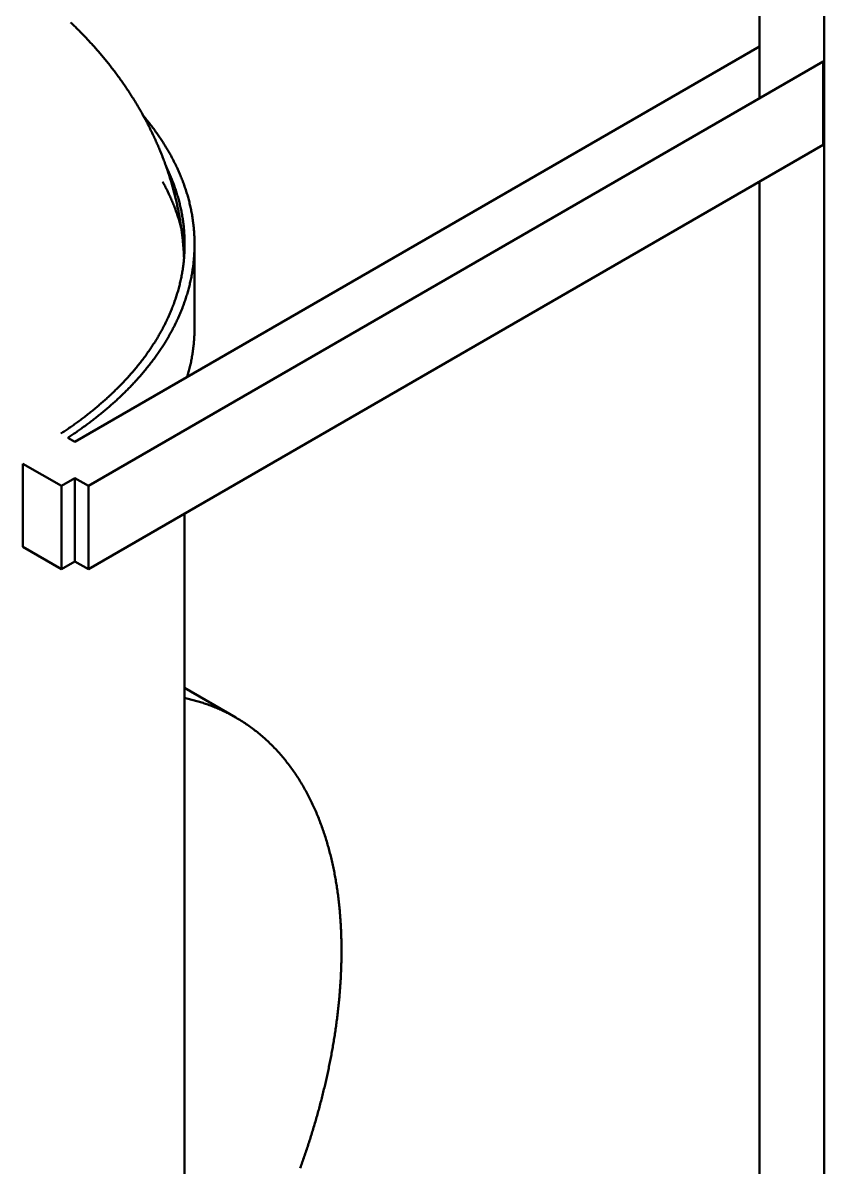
# Model space of a CAD drawing. Header units: millimetres. Extents: x 0 to 594, y 0 to 420.
# Drawn here: x 487.65 to 519.11, y 241.69 to 286.59 of the extents above; entities that cross this region are included whole.
import ezdxf

# ---------------------------------------------------------------- set-up
doc = ezdxf.new("R2010")
doc.units = ezdxf.units.MM
doc.layers.add('01-VISIBLE', color=7, linetype='CONTINUOUS', lineweight=50)

msp = doc.modelspace()

# ---------------------------------------------------------------- linework, layer by layer
at = {"layer": '01-VISIBLE'}
for p, q in [((516.568, 283.628), (516.568, 303.027)), ((519.108, 239.068), (519.108, 303.027)), ((489.696, 270.154), (516.568, 285.669)), ((490.226, 268.419), (519.076, 285.076)), ((519.076, 281.81), (519.076, 285.076)), ((490.226, 265.153), (519.076, 281.81)), ((516.568, 239.635), (516.568, 280.362)), ((494.393, 274.645), (494.393, 277.911)), ((489.42, 270.313), (489.696, 270.154)), ((487.652, 269.293), (489.165, 268.419)), ((487.652, 266.027), (487.652, 269.293)), ((489.165, 268.419), (489.696, 268.726)), ((489.696, 265.46), (489.696, 268.726)), ((489.696, 268.726), (490.226, 268.419)), ((489.165, 265.153), (489.165, 268.419)), ((490.226, 265.153), (490.226, 268.419)), ((493.993, 233.558), (493.993, 267.328)), ((487.652, 266.027), (489.165, 265.153)), ((489.165, 265.153), (489.696, 265.46)), ((489.696, 265.46), (490.226, 265.153)), ((496.019, 259.33), (493.993, 260.5))]:
    msp.add_line(p, q, dxfattribs=at)
for points in [[(493.981, 277.375), (493.978, 277.427), (493.976, 277.478), (493.973, 277.53), (493.97, 277.581), (493.966, 277.632), (493.963, 277.684), (493.959, 277.735), (493.955, 277.787), (493.951, 277.838), (493.947, 277.889), (493.942, 277.941), (493.937, 277.992), (493.932, 278.043), (493.927, 278.094), (493.921, 278.146), (493.916, 278.197), (493.91, 278.248), (493.904, 278.299), (493.897, 278.35), (493.891, 278.401), (493.884, 278.452), (493.877, 278.504), (493.87, 278.555), (493.862, 278.606), (493.855, 278.656), (493.847, 278.707), (493.839, 278.758), (493.831, 278.809), (493.822, 278.86), (493.813, 278.911), (493.805, 278.962), (493.795, 279.012), (493.786, 279.063), (493.777, 279.114), (493.767, 279.164), (493.757, 279.215), (493.747, 279.265), (493.736, 279.316), (493.726, 279.366), (493.715, 279.416), (493.704, 279.467), (493.693, 279.517), (493.681, 279.567), (493.669, 279.617), (493.658, 279.668), (493.646, 279.718), (493.633, 279.768), (493.621, 279.818), (493.608, 279.868), (493.595, 279.918), (493.582, 279.967), (493.569, 280.017), (493.555, 280.067), (493.542, 280.117), (493.528, 280.166), (493.514, 280.216), (493.499, 280.265), (493.485, 280.315), (493.47, 280.364), (493.455, 280.413), (493.44, 280.463), (493.425, 280.512), (493.409, 280.561), (493.394, 280.61), (493.378, 280.659), (493.362, 280.708), (493.345, 280.757), (493.329, 280.806), (493.312, 280.855), (493.295, 280.903), (493.278, 280.952), (493.261, 281), (493.244, 281.049), (493.226, 281.097), (493.208, 281.146), (493.19, 281.194), (493.172, 281.242), (493.153, 281.29), (493.135, 281.338), (493.116, 281.386), (493.097, 281.434), (493.078, 281.482), (493.058, 281.53), (493.039, 281.577), (493.019, 281.625), (492.999, 281.672), (492.979, 281.72), (492.959, 281.767), (492.938, 281.814), (492.918, 281.862), (492.897, 281.909), (492.876, 281.956), (492.855, 282.003), (492.833, 282.05), (492.812, 282.096), (492.79, 282.143), (492.768, 282.19), (492.746, 282.236), (492.724, 282.283), (492.701, 282.329), (492.678, 282.375), (492.656, 282.422), (492.633, 282.468), (492.609, 282.514), (492.586, 282.56), (492.563, 282.606), (492.539, 282.651), (492.515, 282.697), (492.491, 282.743), (492.467, 282.788), (492.443, 282.833), (492.418, 282.879), (492.393, 282.924), (492.368, 282.969), (492.343, 283.014), (492.318, 283.059), (492.293, 283.104), (492.267, 283.149), (492.242, 283.193), (492.216, 283.238), (492.19, 283.282), (492.164, 283.327), (492.137, 283.371), (492.111, 283.415), (492.084, 283.459), (492.057, 283.503), (492.03, 283.547), (492.003, 283.591), (491.976, 283.635), (491.948, 283.678), (491.921, 283.722), (491.893, 283.765), (491.865, 283.809), (491.837, 283.852), (491.809, 283.895), (491.78, 283.938), (491.752, 283.981), (491.723, 284.024), (491.694, 284.066), (491.665, 284.109), (491.636, 284.151), (491.607, 284.194), (491.577, 284.236), (491.548, 284.278), (491.518, 284.32), (491.488, 284.362), (491.458, 284.404), (491.428, 284.446), (491.398, 284.488), (491.367, 284.529), (491.337, 284.571), (491.306, 284.612), (491.275, 284.653), (491.244, 284.694), (491.213, 284.735), (491.182, 284.776), (491.15, 284.817), (491.118, 284.858), (491.087, 284.898), (491.055, 284.939), (491.023, 284.979), (490.991, 285.02), (490.959, 285.06), (490.926, 285.1), (490.894, 285.14), (490.861, 285.18), (490.828, 285.219), (490.795, 285.259), (490.762, 285.299), (490.729, 285.338), (490.696, 285.377), (490.662, 285.416), (490.629, 285.456), (490.595, 285.495), (490.561, 285.533), (490.527, 285.572), (490.493, 285.611), (490.459, 285.649), (490.425, 285.688), (490.39, 285.726), (490.356, 285.764), (490.321, 285.802), (490.286, 285.84), (490.251, 285.878), (490.216, 285.916), (490.181, 285.954), (490.146, 285.991), (490.11, 286.029), (490.075, 286.066), (490.039, 286.103), (490.003, 286.14), (489.967, 286.177), (489.931, 286.214), (489.895, 286.251), (489.859, 286.287), (489.823, 286.324), (489.786, 286.36), (489.75, 286.397), (489.713, 286.433), (489.676, 286.469), (489.639, 286.505), (489.602, 286.541), (489.565, 286.576), (489.528, 286.612)], [(494.393, 277.911), (494.393, 277.961), (494.392, 278.012), (494.391, 278.062), (494.39, 278.112), (494.388, 278.163), (494.386, 278.213), (494.383, 278.263), (494.381, 278.313), (494.377, 278.363), (494.374, 278.414), (494.37, 278.464), (494.365, 278.514), (494.361, 278.564), (494.355, 278.614), (494.35, 278.664), (494.344, 278.714), (494.338, 278.764), (494.331, 278.814), (494.324, 278.863), (494.317, 278.913), (494.309, 278.963), (494.301, 279.013), (494.293, 279.062), (494.284, 279.112), (494.275, 279.161), (494.265, 279.211), (494.255, 279.26), (494.245, 279.309), (494.234, 279.358), (494.223, 279.407), (494.212, 279.456), (494.2, 279.505), (494.188, 279.554), (494.176, 279.603), (494.163, 279.651), (494.15, 279.7), (494.137, 279.748), (494.123, 279.797), (494.109, 279.845), (494.094, 279.893), (494.08, 279.941), (494.064, 279.989), (494.049, 280.037), (494.033, 280.085), (494.017, 280.133), (494.001, 280.18), (493.984, 280.228), (493.967, 280.275), (493.95, 280.322), (493.932, 280.369), (493.914, 280.416), (493.896, 280.463), (493.877, 280.51), (493.858, 280.556), (493.839, 280.603), (493.819, 280.649), (493.8, 280.695), (493.779, 280.742), (493.759, 280.788), (493.738, 280.833), (493.717, 280.879), (493.696, 280.925), (493.674, 280.97), (493.653, 281.015), (493.631, 281.061), (493.608, 281.106), (493.585, 281.15), (493.562, 281.195), (493.539, 281.24), (493.516, 281.284), (493.492, 281.329), (493.468, 281.373), (493.444, 281.417), (493.419, 281.461), (493.394, 281.505), (493.369, 281.548), (493.344, 281.592), (493.319, 281.635), (493.293, 281.678), (493.267, 281.721), (493.24, 281.764), (493.214, 281.807), (493.187, 281.849), (493.16, 281.892), (493.133, 281.934), (493.105, 281.976), (493.078, 282.018), (493.05, 282.06), (493.022, 282.102), (492.993, 282.143), (492.965, 282.185), (492.936, 282.226), (492.907, 282.267), (492.878, 282.308), (492.848, 282.349), (492.819, 282.389), (492.789, 282.43), (492.759, 282.47), (492.729, 282.51), (492.698, 282.55), (492.668, 282.59), (492.637, 282.63), (492.606, 282.67), (492.574, 282.709), (492.543, 282.748), (492.511, 282.787), (492.48, 282.826), (492.448, 282.865), (492.416, 282.904), (492.383, 282.942)], [(494.003, 277.911), (494.003, 277.961), (494.002, 278.011), (494.001, 278.061), (494, 278.111), (493.998, 278.161), (493.996, 278.211), (493.993, 278.261), (493.99, 278.311), (493.987, 278.361), (493.983, 278.411), (493.979, 278.461), (493.975, 278.511), (493.97, 278.561), (493.965, 278.611), (493.96, 278.66), (493.954, 278.71), (493.947, 278.76), (493.941, 278.809), (493.934, 278.859), (493.926, 278.908), (493.918, 278.958), (493.91, 279.007), (493.902, 279.057), (493.893, 279.106), (493.883, 279.155), (493.874, 279.204), (493.864, 279.253), (493.853, 279.302), (493.843, 279.351), (493.832, 279.4), (493.82, 279.449), (493.808, 279.497), (493.796, 279.546), (493.784, 279.594), (493.771, 279.643), (493.758, 279.691), (493.744, 279.739), (493.73, 279.787), (493.716, 279.835), (493.701, 279.883), (493.687, 279.931), (493.671, 279.979), (493.656, 280.026), (493.64, 280.074), (493.624, 280.121), (493.607, 280.168), (493.59, 280.215), (493.573, 280.262), (493.555, 280.309), (493.538, 280.356), (493.519, 280.403), (493.501, 280.449), (493.482, 280.496), (493.463, 280.542), (493.444, 280.588), (493.424, 280.634), (493.404, 280.68), (493.384, 280.726), (493.363, 280.771), (493.342, 280.817), (493.321, 280.862), (493.3, 280.908), (493.278, 280.953)], [(494.003, 277.906), (493.995, 277.956), (493.986, 278.005), (493.977, 278.055), (493.968, 278.104), (493.958, 278.153), (493.948, 278.203), (493.938, 278.252), (493.927, 278.301), (493.916, 278.35), (493.905, 278.399), (493.893, 278.448), (493.881, 278.497), (493.869, 278.546), (493.856, 278.594), (493.843, 278.643), (493.829, 278.691), (493.816, 278.74), (493.802, 278.788), (493.787, 278.836), (493.772, 278.884), (493.757, 278.932), (493.742, 278.98), (493.726, 279.028), (493.71, 279.075), (493.694, 279.123), (493.677, 279.17), (493.66, 279.218), (493.642, 279.265), (493.625, 279.312), (493.607, 279.359), (493.588, 279.406), (493.57, 279.452), (493.551, 279.499), (493.532, 279.545), (493.512, 279.592), (493.492, 279.638), (493.472, 279.684), (493.452, 279.73), (493.431, 279.776), (493.41, 279.822), (493.389, 279.867), (493.368, 279.913), (493.346, 279.958), (493.324, 280.003), (493.301, 280.048), (493.279, 280.093), (493.256, 280.138), (493.233, 280.182), (493.209, 280.227), (493.185, 280.271), (493.161, 280.316), (493.137, 280.36)], [(489.144, 270.473), (489.186, 270.5), (489.227, 270.528), (489.269, 270.556), (489.311, 270.584), (489.352, 270.612), (489.393, 270.64), (489.435, 270.668), (489.476, 270.697), (489.517, 270.725), (489.558, 270.754), (489.599, 270.783), (489.64, 270.812), (489.681, 270.841), (489.721, 270.87), (489.762, 270.899), (489.802, 270.929), (489.843, 270.958), (489.883, 270.988), (489.923, 271.018), (489.963, 271.048), (490.003, 271.078), (490.043, 271.109), (490.083, 271.139), (490.122, 271.169), (490.162, 271.2), (490.201, 271.231), (490.241, 271.262), (490.28, 271.293), (490.319, 271.324), (490.358, 271.356), (490.397, 271.387), (490.436, 271.419), (490.475, 271.45), (490.513, 271.482), (490.552, 271.514), (490.59, 271.547), (490.628, 271.579), (490.666, 271.611), (490.704, 271.644), (490.742, 271.677), (490.78, 271.71), (490.817, 271.743), (490.855, 271.776), (490.892, 271.809), (490.929, 271.843), (490.967, 271.876), (491.004, 271.91), (491.04, 271.944), (491.077, 271.978), (491.114, 272.012), (491.15, 272.047), (491.186, 272.081), (491.222, 272.116), (491.258, 272.151), (491.294, 272.186), (491.33, 272.221), (491.366, 272.256), (491.401, 272.291), (491.436, 272.327), (491.471, 272.362), (491.506, 272.398), (491.541, 272.434), (491.576, 272.47), (491.61, 272.507), (491.645, 272.543), (491.679, 272.58), (491.713, 272.616), (491.747, 272.653), (491.78, 272.69), (491.814, 272.727), (491.847, 272.765), (491.881, 272.802), (491.914, 272.84), (491.946, 272.878), (491.979, 272.916), (492.012, 272.954), (492.044, 272.992), (492.076, 273.03), (492.108, 273.069), (492.14, 273.107), (492.171, 273.146), (492.203, 273.185), (492.234, 273.225), (492.265, 273.264), (492.296, 273.303), (492.326, 273.343), (492.357, 273.383), (492.387, 273.423), (492.417, 273.463), (492.447, 273.503), (492.476, 273.543), (492.506, 273.584), (492.535, 273.625), (492.564, 273.665), (492.592, 273.706), (492.621, 273.747), (492.649, 273.789), (492.677, 273.83), (492.705, 273.872), (492.733, 273.914), (492.76, 273.955), (492.787, 273.998), (492.814, 274.04), (492.841, 274.082), (492.867, 274.125), (492.894, 274.167), (492.92, 274.21), (492.945, 274.253), (492.971, 274.296), (492.996, 274.339), (493.021, 274.383), (493.046, 274.426), (493.07, 274.47), (493.094, 274.514), (493.118, 274.558), (493.142, 274.602), (493.165, 274.646), (493.188, 274.691), (493.211, 274.735), (493.234, 274.78), (493.256, 274.825), (493.278, 274.87), (493.3, 274.915), (493.321, 274.96), (493.342, 275.005), (493.363, 275.051), (493.384, 275.096), (493.404, 275.142), (493.424, 275.188), (493.444, 275.234), (493.463, 275.28), (493.482, 275.327), (493.501, 275.373), (493.519, 275.42), (493.538, 275.466), (493.555, 275.513), (493.573, 275.56), (493.59, 275.607), (493.607, 275.654), (493.624, 275.701), (493.64, 275.749), (493.656, 275.796), (493.671, 275.844), (493.687, 275.891), (493.701, 275.939), (493.716, 275.987), (493.73, 276.035), (493.744, 276.083), (493.758, 276.131), (493.771, 276.18), (493.784, 276.228), (493.796, 276.276), (493.808, 276.325), (493.82, 276.374), (493.832, 276.422), (493.843, 276.471), (493.853, 276.52), (493.864, 276.569), (493.874, 276.618), (493.883, 276.667), (493.893, 276.716), (493.902, 276.766), (493.91, 276.815), (493.918, 276.864), (493.926, 276.914), (493.934, 276.963), (493.941, 277.013), (493.947, 277.063), (493.954, 277.112), (493.96, 277.162), (493.965, 277.212), (493.97, 277.261), (493.975, 277.311), (493.979, 277.361), (493.983, 277.411), (493.987, 277.461), (493.99, 277.511), (493.993, 277.561), (493.996, 277.611), (493.998, 277.661), (494, 277.711), (494.001, 277.761), (494.002, 277.811), (494.003, 277.861), (494.003, 277.911)], [(489.42, 270.313), (489.462, 270.341), (489.504, 270.368), (489.546, 270.396), (489.587, 270.424), (489.629, 270.452), (489.67, 270.48), (489.712, 270.508), (489.753, 270.537), (489.794, 270.565), (489.835, 270.594), (489.876, 270.623), (489.917, 270.652), (489.958, 270.681), (489.999, 270.71), (490.039, 270.739), (490.08, 270.768), (490.12, 270.798), (490.161, 270.828), (490.201, 270.857), (490.241, 270.887), (490.281, 270.917), (490.321, 270.948), (490.361, 270.978), (490.401, 271.008), (490.44, 271.039), (490.48, 271.07), (490.519, 271.1), (490.559, 271.131), (490.598, 271.163), (490.637, 271.194), (490.676, 271.225), (490.715, 271.257), (490.754, 271.288), (490.793, 271.32), (490.831, 271.352), (490.87, 271.384), (490.908, 271.416), (490.946, 271.449), (490.984, 271.481), (491.022, 271.514), (491.06, 271.547), (491.098, 271.579), (491.136, 271.612), (491.173, 271.646), (491.211, 271.679), (491.248, 271.712), (491.285, 271.746), (491.322, 271.78), (491.359, 271.814), (491.396, 271.848), (491.432, 271.882), (491.469, 271.916), (491.505, 271.951), (491.541, 271.985), (491.577, 272.02), (491.613, 272.055), (491.649, 272.09), (491.685, 272.125), (491.72, 272.16), (491.756, 272.196), (491.791, 272.231), (491.826, 272.267), (491.861, 272.303), (491.896, 272.339), (491.93, 272.375), (491.965, 272.412), (491.999, 272.448), (492.033, 272.485), (492.067, 272.522), (492.101, 272.558), (492.135, 272.596), (492.168, 272.633), (492.202, 272.67), (492.235, 272.708), (492.268, 272.745), (492.301, 272.783), (492.333, 272.821), (492.366, 272.859), (492.398, 272.898), (492.43, 272.936), (492.462, 272.975), (492.494, 273.013), (492.525, 273.052), (492.557, 273.091), (492.588, 273.13), (492.619, 273.17), (492.65, 273.209), (492.681, 273.249), (492.711, 273.289), (492.741, 273.328), (492.771, 273.369), (492.801, 273.409), (492.831, 273.449), (492.86, 273.49), (492.889, 273.53), (492.918, 273.571), (492.947, 273.612), (492.976, 273.653), (493.004, 273.695), (493.032, 273.736), (493.06, 273.778), (493.088, 273.819), (493.115, 273.861), (493.143, 273.903), (493.17, 273.945), (493.196, 273.988), (493.223, 274.03), (493.249, 274.073), (493.275, 274.116), (493.301, 274.158), (493.327, 274.201), (493.352, 274.245), (493.377, 274.288), (493.402, 274.331), (493.427, 274.375), (493.451, 274.419), (493.475, 274.463), (493.499, 274.507), (493.523, 274.551), (493.546, 274.595), (493.569, 274.64), (493.592, 274.684), (493.614, 274.729), (493.637, 274.774), (493.659, 274.819), (493.68, 274.864), (493.702, 274.909), (493.723, 274.955), (493.744, 275), (493.764, 275.046), (493.784, 275.092), (493.804, 275.138), (493.824, 275.184), (493.843, 275.23), (493.862, 275.276), (493.881, 275.323), (493.9, 275.369), (493.918, 275.416), (493.936, 275.463), (493.953, 275.51), (493.97, 275.557), (493.987, 275.604), (494.004, 275.651), (494.02, 275.699), (494.036, 275.746), (494.052, 275.794), (494.067, 275.841), (494.082, 275.889), (494.097, 275.937), (494.111, 275.985), (494.125, 276.033), (494.139, 276.081), (494.152, 276.13), (494.165, 276.178), (494.178, 276.226), (494.19, 276.275), (494.202, 276.324), (494.213, 276.372), (494.225, 276.421), (494.236, 276.47), (494.246, 276.519), (494.256, 276.568), (494.266, 276.617), (494.276, 276.666), (494.285, 276.716), (494.293, 276.765), (494.302, 276.814), (494.31, 276.864), (494.318, 276.913), (494.325, 276.963), (494.332, 277.012), (494.338, 277.062), (494.345, 277.112), (494.35, 277.161), (494.356, 277.211), (494.361, 277.261), (494.366, 277.311), (494.37, 277.361), (494.374, 277.411), (494.377, 277.461), (494.381, 277.511), (494.383, 277.561), (494.386, 277.611), (494.388, 277.661), (494.39, 277.711), (494.391, 277.761), (494.392, 277.811), (494.393, 277.861), (494.393, 277.911)], [(494.106, 272.701), (494.12, 272.749), (494.134, 272.798), (494.147, 272.846), (494.161, 272.895), (494.173, 272.944), (494.186, 272.993), (494.198, 273.042), (494.21, 273.091), (494.221, 273.141), (494.233, 273.19), (494.243, 273.24), (494.254, 273.289), (494.264, 273.339), (494.273, 273.388), (494.283, 273.438), (494.292, 273.488), (494.3, 273.538), (494.308, 273.588), (494.316, 273.637), (494.323, 273.688), (494.331, 273.738), (494.337, 273.788), (494.344, 273.838), (494.349, 273.888), (494.355, 273.938), (494.36, 273.989), (494.365, 274.039), (494.369, 274.089), (494.373, 274.14), (494.377, 274.19), (494.38, 274.241), (494.383, 274.291), (494.386, 274.342), (494.388, 274.392), (494.39, 274.443), (494.391, 274.493), (494.392, 274.544), (494.393, 274.595), (494.393, 274.645)], [(493.993, 260.1), (494.042, 260.089), (494.092, 260.079), (494.141, 260.067), (494.19, 260.056), (494.239, 260.044), (494.288, 260.031), (494.337, 260.019), (494.386, 260.006), (494.435, 259.992), (494.484, 259.978), (494.533, 259.964), (494.581, 259.95), (494.629, 259.935), (494.678, 259.92), (494.726, 259.905), (494.774, 259.889), (494.822, 259.873), (494.87, 259.856), (494.918, 259.839), (494.965, 259.822), (495.013, 259.804), (495.06, 259.787), (495.107, 259.768), (495.154, 259.75), (495.201, 259.731), (495.248, 259.711), (495.295, 259.692), (495.341, 259.672), (495.387, 259.651), (495.434, 259.631), (495.48, 259.61), (495.525, 259.588), (495.571, 259.566), (495.617, 259.544), (495.662, 259.522), (495.707, 259.499), (495.752, 259.476), (495.797, 259.453), (495.842, 259.429), (495.886, 259.405), (495.931, 259.38), (495.975, 259.355), (496.019, 259.33)], [(496.019, 259.33), (496.07, 259.3), (496.122, 259.269), (496.173, 259.238), (496.224, 259.207), (496.275, 259.175), (496.325, 259.142), (496.375, 259.109), (496.425, 259.076), (496.474, 259.042), (496.523, 259.008), (496.572, 258.973), (496.621, 258.938), (496.669, 258.902), (496.717, 258.866), (496.765, 258.83), (496.812, 258.793), (496.859, 258.756), (496.905, 258.718), (496.952, 258.68), (496.998, 258.642), (497.043, 258.603), (497.089, 258.563), (497.134, 258.524), (497.178, 258.484), (497.222, 258.443), (497.266, 258.402), (497.31, 258.361), (497.353, 258.32), (497.396, 258.278), (497.438, 258.236), (497.48, 258.193), (497.522, 258.15), (497.564, 258.107), (497.605, 258.063), (497.645, 258.019), (497.686, 257.975), (497.726, 257.93), (497.765, 257.885), (497.805, 257.84), (497.843, 257.794), (497.882, 257.748), (497.92, 257.702), (497.958, 257.655), (497.995, 257.609), (498.032, 257.561), (498.069, 257.514), (498.105, 257.466), (498.141, 257.418), (498.177, 257.37), (498.212, 257.322), (498.247, 257.273), (498.281, 257.224), (498.315, 257.175), (498.349, 257.125), (498.383, 257.075), (498.416, 257.025), (498.448, 256.975), (498.481, 256.925), (498.513, 256.874), (498.544, 256.823), (498.575, 256.772), (498.606, 256.72), (498.637, 256.669), (498.667, 256.617), (498.697, 256.565), (498.726, 256.513), (498.755, 256.46), (498.784, 256.408), (498.812, 256.355), (498.84, 256.302), (498.868, 256.249), (498.895, 256.196), (498.922, 256.142), (498.949, 256.088), (498.975, 256.035), (499.001, 255.981), (499.027, 255.926), (499.052, 255.872), (499.077, 255.818), (499.102, 255.763), (499.126, 255.708), (499.15, 255.653), (499.174, 255.598), (499.197, 255.543), (499.22, 255.488), (499.243, 255.432), (499.265, 255.376), (499.287, 255.321), (499.309, 255.265), (499.33, 255.209), (499.351, 255.153), (499.372, 255.097), (499.392, 255.04), (499.413, 254.984), (499.432, 254.927), (499.452, 254.871), (499.471, 254.814), (499.49, 254.757), (499.509, 254.7), (499.527, 254.643), (499.545, 254.586), (499.563, 254.528), (499.58, 254.471), (499.597, 254.414), (499.614, 254.356), (499.63, 254.298), (499.647, 254.241), (499.663, 254.183), (499.678, 254.125), (499.694, 254.067), (499.709, 254.009), (499.724, 253.951), (499.738, 253.893), (499.752, 253.835), (499.766, 253.777), (499.78, 253.718), (499.794, 253.66), (499.807, 253.601), (499.82, 253.543), (499.832, 253.484), (499.845, 253.426), (499.857, 253.367), (499.869, 253.308), (499.88, 253.249), (499.891, 253.19), (499.903, 253.132), (499.913, 253.073), (499.924, 253.014), (499.934, 252.955), (499.944, 252.895), (499.954, 252.836), (499.964, 252.777), (499.973, 252.718), (499.982, 252.659), (499.991, 252.599), (500, 252.54), (500.008, 252.481), (500.016, 252.421), (500.024, 252.362), (500.032, 252.303), (500.039, 252.243), (500.046, 252.184), (500.053, 252.124), (500.06, 252.064), (500.066, 252.005), (500.072, 251.945), (500.078, 251.886), (500.084, 251.826), (500.09, 251.766), (500.095, 251.707), (500.1, 251.647), (500.105, 251.587), (500.11, 251.527), (500.114, 251.468), (500.119, 251.408), (500.123, 251.348), (500.127, 251.288), (500.13, 251.228), (500.134, 251.169), (500.137, 251.109), (500.14, 251.049), (500.143, 250.989), (500.145, 250.929), (500.148, 250.869), (500.15, 250.809), (500.152, 250.749), (500.154, 250.69), (500.155, 250.63), (500.157, 250.57), (500.158, 250.51), (500.159, 250.45), (500.159, 250.39), (500.16, 250.33), (500.16, 250.27), (500.161, 250.21), (500.161, 250.15), (500.161, 250.09), (500.16, 250.03), (500.16, 249.97), (500.159, 249.911), (500.158, 249.851), (500.157, 249.791), (500.156, 249.731), (500.154, 249.671), (500.152, 249.611), (500.151, 249.551), (500.149, 249.491), (500.146, 249.431), (500.144, 249.371), (500.141, 249.311), (500.139, 249.252), (500.136, 249.192), (500.133, 249.132), (500.129, 249.072), (500.126, 249.012), (500.122, 248.952), (500.119, 248.893), (500.115, 248.833), (500.111, 248.773), (500.106, 248.713), (500.102, 248.653), (500.097, 248.594), (500.093, 248.534), (500.088, 248.474), (500.082, 248.414), (500.077, 248.355), (500.072, 248.295), (500.066, 248.235), (500.06, 248.176), (500.055, 248.116), (500.048, 248.056), (500.042, 247.997), (500.036, 247.937), (500.029, 247.878), (500.023, 247.818), (500.016, 247.759), (500.009, 247.699), (500.002, 247.64), (499.994, 247.58), (499.987, 247.521), (499.979, 247.461), (499.971, 247.402), (499.963, 247.342), (499.955, 247.283), (499.947, 247.224), (499.939, 247.164), (499.93, 247.105), (499.921, 247.046), (499.913, 246.986), (499.904, 246.927), (499.895, 246.868), (499.885, 246.809), (499.876, 246.749), (499.866, 246.69), (499.857, 246.631), (499.847, 246.572), (499.837, 246.513), (499.827, 246.454), (499.816, 246.395), (499.806, 246.336), (499.796, 246.277), (499.785, 246.218), (499.774, 246.159), (499.763, 246.1), (499.752, 246.041), (499.741, 245.982), (499.729, 245.923), (499.718, 245.865), (499.706, 245.806), (499.694, 245.747), (499.683, 245.688), (499.67, 245.629), (499.658, 245.571), (499.646, 245.512), (499.634, 245.454), (499.621, 245.395), (499.608, 245.336), (499.595, 245.278), (499.583, 245.219), (499.569, 245.161), (499.556, 245.102), (499.543, 245.044), (499.529, 244.986), (499.516, 244.927), (499.502, 244.869), (499.488, 244.811), (499.474, 244.752), (499.46, 244.694), (499.446, 244.636), (499.431, 244.578), (499.417, 244.519), (499.402, 244.461), (499.388, 244.403), (499.373, 244.345), (499.358, 244.287), (499.343, 244.229), (499.327, 244.171), (499.312, 244.113), (499.297, 244.055), (499.281, 243.997), (499.265, 243.94), (499.249, 243.882), (499.234, 243.824), (499.217, 243.766), (499.201, 243.709), (499.185, 243.651), (499.169, 243.593), (499.152, 243.536), (499.135, 243.478), (499.119, 243.421), (499.102, 243.363), (499.085, 243.306), (499.068, 243.248), (499.05, 243.191), (499.033, 243.133), (499.015, 243.076), (498.998, 243.019), (498.98, 242.961), (498.962, 242.904), (498.944, 242.847), (498.926, 242.79), (498.908, 242.733), (498.89, 242.676), (498.872, 242.619), (498.853, 242.562), (498.834, 242.505), (498.816, 242.448), (498.797, 242.391), (498.778, 242.334), (498.759, 242.277), (498.74, 242.22), (498.721, 242.164), (498.701, 242.107), (498.682, 242.05), (498.662, 241.994), (498.642, 241.937), (498.623, 241.88), (498.603, 241.824), (498.583, 241.767), (498.562, 241.711), (498.542, 241.655)]]:
    msp.add_lwpolyline(points, dxfattribs=at)

doc.saveas('drawing.dxf')
